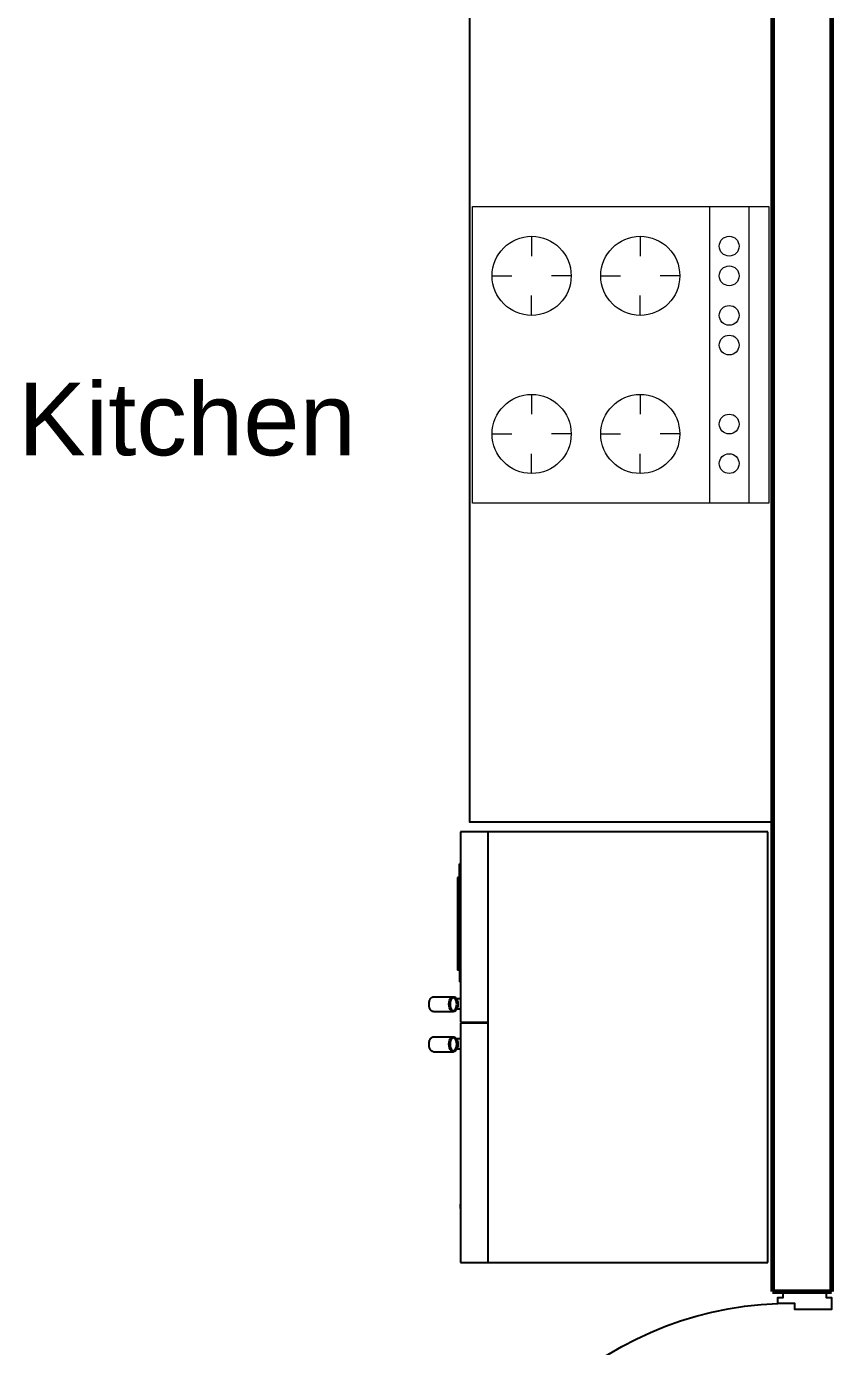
# Model space of a CAD drawing. Header units: metres. Extents: x 244.4 to 340.3, y -4.1 to 64.3.
# Drawn here: x 259.21 to 261.248, y 45.334 to 48.673 of the extents above; entities that cross this region are included whole.
import ezdxf

# ---------------------------------------------------------------- set-up
doc = ezdxf.new("R2010")
doc.units = ezdxf.units.M
doc.layers.add('A-WALL', color=6, linetype='Continuous', lineweight=60)
doc.layers.add('inne_gulv', color=7, linetype='Continuous', lineweight=15)
doc.layers.add('Edges', color=7, linetype='Continuous')
doc.styles.get("Standard").update_dxf_attribs({"font": 'arial.ttf'})

# ---------------------------------------------------------------- blocks, each defined once
blk = doc.blocks.new('tyhgn')
at = {"color": 7}
for p, q in [((35596.8023, 16334.799), (35596.8023, 16335.549)), ((35596.8023, 16335.549), (35597.5523, 16335.549)), ((35596.8023, 16334.799), (35596.8023, 16335.549)), ((35596.8023, 16335.549), (35597.5523, 16335.549)), ((35597.5523, 16335.549), (35597.5523, 16334.799)), ((35597.5523, 16335.549), (35597.5523, 16334.799)), ((35596.8023, 16335.499), (35597.5523, 16335.499)), ((35596.8023, 16335.499), (35597.5523, 16335.499)), ((35596.8023, 16335.399), (35597.5523, 16335.399)), ((35596.8023, 16335.399), (35597.5523, 16335.399)), ((35596.9773, 16335.324), (35596.9773, 16335.274)), ((35596.9773, 16335.324), (35596.9773, 16335.274)), ((35597.3773, 16335.324), (35597.3773, 16335.274)), ((35597.3773, 16335.324), (35597.3773, 16335.274)), ((35596.8773, 16335.224), (35596.9273, 16335.224)), ((35596.8773, 16335.224), (35596.9273, 16335.224)), ((35597.0773, 16335.224), (35597.0273, 16335.224)), ((35597.0773, 16335.224), (35597.0273, 16335.224)), ((35597.2773, 16335.224), (35597.3273, 16335.224)), ((35597.2773, 16335.224), (35597.3273, 16335.224)), ((35597.4773, 16335.224), (35597.4273, 16335.224)), ((35597.4773, 16335.224), (35597.4273, 16335.224)), ((35596.9773, 16335.124), (35596.9773, 16335.174)), ((35596.9773, 16335.124), (35596.9773, 16335.174)), ((35597.3773, 16335.124), (35597.3773, 16335.174)), ((35597.3773, 16335.124), (35597.3773, 16335.174)), ((35596.9773, 16335.049), (35596.9773, 16334.999)), ((35596.9773, 16335.049), (35596.9773, 16334.999)), ((35597.3773, 16335.049), (35597.3773, 16334.999)), ((35597.3773, 16335.049), (35597.3773, 16334.999)), ((35596.8773, 16334.949), (35596.9273, 16334.949)), ((35596.8773, 16334.949), (35596.9273, 16334.949)), ((35597.0773, 16334.949), (35597.0273, 16334.949)), ((35597.0773, 16334.949), (35597.0273, 16334.949)), ((35597.2773, 16334.949), (35597.3273, 16334.949)), ((35597.2773, 16334.949), (35597.3273, 16334.949)), ((35597.4773, 16334.949), (35597.4273, 16334.949)), ((35597.4773, 16334.949), (35597.4273, 16334.949)), ((35596.9773, 16334.849), (35596.9773, 16334.899)), ((35596.9773, 16334.849), (35596.9773, 16334.899)), ((35597.3773, 16334.849), (35597.3773, 16334.899)), ((35597.3773, 16334.849), (35597.3773, 16334.899)), ((35597.5523, 16334.799), (35596.8023, 16334.799)), ((35597.5523, 16334.799), (35596.8023, 16334.799))]:
    blk.add_line(p, q, dxfattribs=at)
for centre, radius in [((35596.9023, 16335.449), 0.025), ((35596.9023, 16335.449), 0.025), ((35596.9773, 16335.449), 0.025), ((35596.9773, 16335.449), 0.025), ((35597.0773, 16335.449), 0.025), ((35597.0773, 16335.449), 0.025), ((35597.1523, 16335.449), 0.025), ((35597.1523, 16335.449), 0.025), ((35597.3523, 16335.449), 0.025), ((35597.3523, 16335.449), 0.025), ((35597.4523, 16335.449), 0.025), ((35597.4523, 16335.449), 0.025), ((35596.9773, 16335.224), 0.1), ((35596.9773, 16335.224), 0.1), ((35597.3773, 16335.224), 0.1), ((35597.3773, 16335.224), 0.1), ((35596.9773, 16334.949), 0.1), ((35596.9773, 16334.949), 0.1), ((35597.3773, 16334.949), 0.1), ((35597.3773, 16334.949), 0.1)]:
    blk.add_circle(centre, radius, dxfattribs=at)
blk = doc.blocks.new('built in fridge pl')
at = {"layer": 'Edges'}
for p, q in [((113.17, 191.76), (113.17, 168.57)), ((148.79, 191.76), (113.17, 191.76)), ((148.79, 168.57), (148.79, 191.76)), ((113.17, 168.57), (113.17, 166.32)), ((113.17, 168.57), (128.91, 168.57)), ((128.91, 166.32), (128.91, 168.57)), ((128.91, 168.57), (128.98, 168.57)), ((128.98, 168.57), (128.98, 166.32)), ((128.98, 168.57), (148.79, 168.57)), ((148.79, 166.32), (148.79, 168.57)), ((113.17, 166.32), (115.81, 166.32)), ((115.81, 166.32), (115.81, 166.22)), ((115.81, 166.32), (125.56, 166.32)), ((116.94, 166.22), (115.81, 166.22)), ((116.94, 166.22), (116.94, 166.07)), ((124.61, 166.22), (116.94, 166.22)), ((116.94, 166.07), (124.61, 166.07)), ((124.61, 166.22), (124.61, 166.07)), ((124.61, 166.22), (125.56, 166.22)), ((125.56, 166.32), (125.56, 166.22)), ((125.56, 166.32), (126.99, 166.32)), ((126.88, 165.91), (126.98, 165.98)), ((126.98, 165.98), (126.99, 165.99)), ((126.99, 166.32), (126.99, 165.99)), ((126.99, 166.32), (127.82, 166.32)), ((126.99, 165.99), (127.11, 166.04)), ((127.14, 165.96), (127.03, 165.91)), ((127.11, 166.04), (127.26, 166.08)), ((127.28, 165.99), (127.14, 165.96)), ((127.26, 166.08), (127.42, 166.09)), ((127.42, 166.01), (127.28, 165.99)), ((127.42, 166.09), (127.58, 166.08)), ((127.57, 165.99), (127.42, 166.01)), ((127.7, 165.96), (127.57, 165.99)), ((127.58, 166.08), (127.73, 166.04)), ((127.81, 165.91), (127.7, 165.96)), ((127.73, 166.04), (127.82, 166)), ((127.82, 166.32), (127.82, 166)), ((127.82, 166.32), (128.91, 166.32)), ((127.82, 166), (127.86, 165.98)), ((127.86, 165.98), (127.96, 165.91)), ((128.98, 166.32), (130.3, 166.32)), ((130.2, 165.91), (130.3, 165.98)), ((130.3, 166.32), (130.3, 165.99)), ((130.3, 166.32), (131.13, 166.32)), ((130.3, 165.99), (130.42, 166.04)), ((130.3, 165.98), (130.3, 165.99)), ((130.46, 165.96), (130.35, 165.91)), ((130.42, 166.04), (130.57, 166.08)), ((130.59, 165.99), (130.46, 165.96)), ((130.57, 166.08), (130.73, 166.09)), ((130.73, 166.01), (130.59, 165.99)), ((130.73, 166.09), (130.9, 166.08)), ((130.88, 165.99), (130.73, 166.01)), ((131.01, 165.96), (130.88, 165.99)), ((130.9, 166.08), (131.05, 166.04)), ((131.12, 165.91), (131.01, 165.96)), ((131.05, 166.04), (131.13, 166)), ((131.13, 166.32), (131.13, 166)), ((131.13, 166.32), (142.4, 166.32)), ((131.13, 166), (131.17, 165.98)), ((131.17, 165.98), (131.27, 165.91)), ((142.4, 166.32), (142.41, 166.32)), ((142.4, 166.32), (142.4, 166.32)), ((142.4, 166.32), (142.4, 166.32)), ((142.4, 166.32), (142.4, 166.32)), ((142.4, 166.32), (142.4, 166.32)), ((142.4, 166.32), (142.41, 166.32)), ((142.41, 166.32), (142.42, 166.32)), ((142.41, 166.32), (142.41, 166.32)), ((142.41, 166.32), (142.41, 166.32)), ((142.41, 166.32), (142.41, 166.32)), ((142.41, 166.32), (142.41, 166.32)), ((142.41, 166.32), (142.42, 166.32)), ((142.42, 166.32), (142.44, 166.32)), ((142.42, 166.32), (142.42, 166.32)), ((142.42, 166.32), (142.44, 166.32)), ((142.44, 166.32), (142.45, 166.32)), ((142.44, 166.32), (142.44, 166.32)), ((142.44, 166.32), (142.45, 166.32)), ((142.45, 166.32), (142.47, 166.32)), ((142.45, 166.32), (142.45, 166.32)), ((142.45, 166.32), (142.47, 166.32)), ((142.47, 166.32), (142.49, 166.32)), ((142.47, 166.32), (142.47, 166.32)), ((142.47, 166.32), (142.49, 166.32)), ((142.49, 166.32), (142.51, 166.32)), ((142.49, 166.32), (142.49, 166.32)), ((142.49, 166.32), (142.51, 166.32)), ((142.51, 166.32), (142.53, 166.32)), ((142.51, 166.32), (142.51, 166.32)), ((142.51, 166.32), (142.53, 166.32)), ((142.53, 166.32), (142.55, 166.32)), ((142.53, 166.32), (142.53, 166.32)), ((142.53, 166.32), (142.55, 166.32)), ((142.55, 166.32), (142.58, 166.32)), ((142.55, 166.32), (142.55, 166.32)), ((142.55, 166.32), (142.58, 166.32)), ((142.58, 166.32), (142.58, 166.32)), ((142.58, 166.32), (147.33, 166.32)), ((142.58, 166.32), (142.99, 166.32)), ((142.99, 166.32), (142.99, 166.3)), ((142.99, 166.32), (142.99, 166.3)), ((142.99, 166.32), (142.99, 166.3)), ((142.99, 166.32), (143, 166.32)), ((142.99, 166.32), (142.99, 166.32)), ((142.99, 166.32), (142.99, 166.32)), ((142.99, 166.3), (143, 166.3)), ((142.99, 166.3), (142.99, 166.3)), ((142.99, 166.3), (142.99, 166.3)), ((143, 166.32), (143, 166.3)), ((143, 166.32), (143.01, 166.32)), ((143, 166.3), (143.01, 166.3)), ((143.01, 166.32), (143.01, 166.3)), ((143.01, 166.32), (143.02, 166.32)), ((143.01, 166.3), (143.02, 166.3)), ((143.02, 166.32), (143.02, 166.3)), ((143.02, 166.32), (143.03, 166.32)), ((143.02, 166.3), (143.03, 166.3)), ((143.03, 166.32), (143.03, 166.3)), ((143.03, 166.32), (143.04, 166.32)), ((143.03, 166.3), (143.04, 166.3)), ((143.04, 166.32), (143.04, 166.3)), ((143.04, 166.32), (143.68, 166.32)), ((143.04, 166.3), (143.68, 166.3)), ((143.68, 166.3), (143.68, 166.32)), ((143.68, 166.32), (143.69, 166.32)), ((143.68, 166.3), (143.69, 166.3)), ((143.69, 166.32), (143.69, 166.3)), ((143.69, 166.32), (143.7, 166.32)), ((143.69, 166.3), (143.7, 166.3)), ((143.7, 166.32), (143.7, 166.3)), ((143.7, 166.32), (143.71, 166.32)), ((143.7, 166.3), (143.71, 166.3)), ((143.71, 166.32), (143.71, 166.3)), ((143.71, 166.32), (143.72, 166.32)), ((143.71, 166.3), (143.72, 166.3)), ((143.72, 166.32), (143.72, 166.3)), ((143.72, 166.32), (143.72, 166.3)), ((143.72, 166.32), (143.73, 166.32)), ((143.72, 166.32), (143.72, 166.32)), ((143.72, 166.3), (143.73, 166.3)), ((143.72, 166.3), (143.72, 166.3)), ((143.73, 166.32), (143.73, 166.3)), ((143.73, 166.32), (143.73, 166.3)), ((143.73, 166.32), (143.73, 166.32)), ((143.73, 166.32), (143.74, 166.32)), ((143.73, 166.3), (143.73, 166.3)), ((143.73, 166.3), (143.74, 166.3)), ((143.74, 166.32), (143.74, 166.3)), ((143.74, 166.32), (143.76, 166.32)), ((143.74, 166.3), (143.76, 166.3)), ((143.76, 166.32), (143.76, 166.3)), ((143.76, 166.32), (143.78, 166.32)), ((143.76, 166.3), (143.78, 166.3)), ((143.78, 166.32), (143.78, 166.3)), ((143.78, 166.32), (143.8, 166.32)), ((143.78, 166.3), (143.8, 166.3)), ((143.8, 166.3), (143.8, 166.32)), ((143.8, 166.32), (143.81, 166.32)), ((143.8, 166.3), (143.81, 166.3)), ((143.81, 166.32), (143.81, 166.3)), ((143.81, 166.32), (143.81, 166.3)), ((143.81, 166.32), (143.9, 166.32)), ((143.81, 166.32), (143.81, 166.32)), ((143.81, 166.3), (143.9, 166.3)), ((143.81, 166.3), (143.81, 166.3)), ((143.9, 166.32), (143.9, 166.3)), ((143.9, 166.32), (143.97, 166.32)), ((143.97, 166.32), (143.97, 166.3)), ((143.97, 166.32), (144.33, 166.32)), ((144.33, 166.3), (143.97, 166.3)), ((144.33, 166.32), (144.33, 166.3)), ((144.33, 166.32), (144.4, 166.32)), ((144.4, 166.32), (144.4, 166.3)), ((144.4, 166.32), (144.5, 166.32)), ((144.4, 166.3), (144.5, 166.3)), ((144.5, 166.32), (144.5, 166.3)), ((144.5, 166.32), (144.83, 166.32)), ((144.5, 166.3), (144.83, 166.3)), ((144.83, 166.32), (144.83, 166.3)), ((144.83, 166.32), (144.93, 166.32)), ((144.83, 166.3), (144.93, 166.3)), ((144.93, 166.32), (144.93, 166.3)), ((144.93, 166.32), (144.99, 166.32)), ((144.99, 166.32), (144.99, 166.3)), ((144.99, 166.32), (145.1, 166.32)), ((144.99, 166.3), (145.1, 166.3)), ((145.1, 166.32), (145.1, 166.3)), ((145.1, 166.32), (145.43, 166.32)), ((145.1, 166.3), (145.43, 166.3)), ((145.43, 166.32), (145.43, 166.3)), ((145.43, 166.32), (145.53, 166.32)), ((145.43, 166.3), (145.53, 166.3)), ((145.53, 166.32), (145.53, 166.3)), ((145.53, 166.32), (145.6, 166.32)), ((145.6, 166.32), (145.6, 166.3)), ((145.6, 166.32), (145.85, 166.32)), ((145.6, 166.3), (145.85, 166.3)), ((145.85, 166.3), (145.85, 166.32)), ((145.85, 166.32), (145.87, 166.32)), ((145.87, 166.32), (145.87, 166.3)), ((145.87, 166.32), (146.12, 166.32)), ((145.87, 166.3), (146.12, 166.3)), ((146.12, 166.32), (146.12, 166.3)), ((146.12, 166.32), (146.21, 166.32)), ((146.12, 166.3), (146.21, 166.3)), ((146.21, 166.32), (146.21, 166.3)), ((146.21, 166.32), (146.47, 166.32)), ((146.21, 166.3), (146.47, 166.3)), ((146.47, 166.32), (146.47, 166.3)), ((146.47, 166.32), (146.5, 166.32)), ((146.5, 166.32), (146.5, 166.3)), ((146.5, 166.32), (146.6, 166.32)), ((146.5, 166.3), (146.6, 166.3)), ((146.6, 166.32), (146.6, 166.3)), ((146.6, 166.32), (146.67, 166.32)), ((146.67, 166.32), (146.67, 166.3)), ((146.67, 166.32), (146.85, 166.32)), ((146.67, 166.3), (146.85, 166.3)), ((146.85, 166.32), (146.85, 166.3)), ((146.85, 166.32), (146.9, 166.32)), ((146.85, 166.3), (146.9, 166.3)), ((146.9, 166.32), (146.9, 166.3)), ((146.9, 166.32), (146.93, 166.32)), ((146.9, 166.3), (146.93, 166.3)), ((146.93, 166.32), (146.93, 166.3)), ((146.93, 166.32), (146.97, 166.32)), ((146.93, 166.3), (146.97, 166.3)), ((146.97, 166.32), (146.97, 166.3)), ((146.97, 166.32), (147, 166.32)), ((146.97, 166.3), (147, 166.3)), ((147, 166.32), (147, 166.3)), ((147, 166.32), (147.03, 166.32)), ((147, 166.3), (147.03, 166.3)), ((147.03, 166.32), (147.03, 166.3)), ((147.03, 166.32), (147.06, 166.32)), ((147.03, 166.3), (147.06, 166.3)), ((147.06, 166.32), (147.06, 166.3)), ((147.06, 166.32), (147.09, 166.32)), ((147.06, 166.3), (147.09, 166.3)), ((147.09, 166.32), (147.09, 166.3)), ((147.09, 166.32), (147.1, 166.32)), ((147.09, 166.3), (147.1, 166.3)), ((147.1, 166.32), (147.1, 166.3)), ((147.1, 166.32), (147.1, 166.3)), ((147.1, 166.32), (147.11, 166.32)), ((147.1, 166.32), (147.1, 166.32)), ((147.1, 166.3), (147.11, 166.3)), ((147.1, 166.3), (147.1, 166.3)), ((147.11, 166.32), (147.11, 166.3)), ((147.11, 166.32), (147.12, 166.32)), ((147.11, 166.3), (147.12, 166.3)), ((147.12, 166.32), (147.12, 166.3)), ((147.12, 166.32), (147.12, 166.3)), ((147.12, 166.32), (147.33, 166.32)), ((147.12, 166.32), (147.12, 166.32)), ((147.12, 166.3), (147.12, 166.3)), ((147.33, 166.32), (147.35, 166.32)), ((147.33, 166.32), (147.33, 166.32)), ((147.33, 166.32), (147.35, 166.32)), ((147.35, 166.32), (147.38, 166.32)), ((147.35, 166.32), (147.35, 166.32)), ((147.35, 166.32), (147.38, 166.32)), ((147.38, 166.32), (147.41, 166.32)), ((147.38, 166.32), (147.38, 166.32)), ((147.38, 166.32), (147.41, 166.32)), ((147.41, 166.32), (147.44, 166.32)), ((147.41, 166.32), (147.41, 166.32)), ((147.41, 166.32), (147.44, 166.32)), ((147.44, 166.32), (147.46, 166.32)), ((147.44, 166.32), (147.44, 166.32)), ((147.44, 166.32), (147.46, 166.32)), ((147.46, 166.32), (147.48, 166.32)), ((147.46, 166.32), (147.46, 166.32)), ((147.46, 166.32), (147.48, 166.32)), ((147.48, 166.32), (147.5, 166.32)), ((147.48, 166.32), (147.48, 166.32)), ((147.48, 166.32), (147.5, 166.32)), ((147.5, 166.32), (147.52, 166.32)), ((147.5, 166.32), (147.52, 166.32)), ((147.5, 166.32), (147.5, 166.32)), ((147.52, 166.32), (147.53, 166.32)), ((147.52, 166.32), (147.52, 166.32)), ((147.52, 166.32), (147.53, 166.32)), ((147.53, 166.32), (147.54, 166.32)), ((147.53, 166.32), (147.53, 166.32)), ((147.53, 166.32), (147.54, 166.32)), ((147.54, 166.32), (147.55, 166.32)), ((147.54, 166.32), (147.54, 166.32)), ((147.54, 166.32), (147.55, 166.32)), ((147.55, 166.32), (147.55, 166.32)), ((147.55, 166.32), (147.55, 166.32)), ((147.55, 166.32), (147.55, 166.32)), ((147.55, 166.32), (147.55, 166.32)), ((147.55, 166.32), (148.79, 166.32)), ((126.8, 165.73), (126.82, 165.82)), ((126.8, 165.72), (126.8, 165.73)), ((126.82, 165.63), (126.8, 165.72)), ((126.8, 164.07), (126.8, 165.72)), ((126.82, 165.82), (126.88, 165.91)), ((126.88, 165.55), (126.82, 165.63)), ((126.98, 165.47), (126.88, 165.55)), ((126.91, 165.79), (126.9, 165.73)), ((126.9, 165.73), (126.91, 165.66)), ((126.95, 165.85), (126.91, 165.79)), ((126.91, 165.66), (126.95, 165.6)), ((127.03, 165.91), (126.95, 165.85)), ((126.95, 165.6), (127.03, 165.54)), ((127.11, 165.41), (126.98, 165.47)), ((127.03, 165.54), (127.14, 165.49)), ((127.26, 165.38), (127.11, 165.41)), ((127.14, 165.49), (127.28, 165.46)), ((127.42, 165.36), (127.26, 165.38)), ((127.28, 165.46), (127.42, 165.45)), ((127.42, 165.45), (127.57, 165.46)), ((127.58, 165.38), (127.42, 165.36)), ((127.57, 165.46), (127.7, 165.49)), ((127.73, 165.41), (127.58, 165.38)), ((127.7, 165.49), (127.81, 165.54)), ((127.86, 165.47), (127.73, 165.41)), ((127.89, 165.85), (127.81, 165.91)), ((127.81, 165.54), (127.89, 165.6)), ((127.96, 165.55), (127.86, 165.47)), ((127.93, 165.79), (127.89, 165.85)), ((127.89, 165.6), (127.93, 165.66)), ((127.95, 165.73), (127.93, 165.79)), ((127.93, 165.66), (127.95, 165.73)), ((127.96, 165.91), (128.02, 165.82)), ((128.02, 165.63), (127.96, 165.55)), ((128.02, 165.82), (128.04, 165.73)), ((128.04, 165.73), (128.02, 165.63)), ((128.04, 164.07), (128.04, 165.73)), ((130.11, 165.73), (130.13, 165.82)), ((130.11, 165.72), (130.11, 165.73)), ((130.13, 165.63), (130.11, 165.72)), ((130.11, 164.07), (130.11, 165.72)), ((130.13, 165.82), (130.2, 165.91)), ((130.2, 165.55), (130.13, 165.63)), ((130.3, 165.47), (130.2, 165.55)), ((130.22, 165.79), (130.21, 165.73)), ((130.21, 165.73), (130.22, 165.66)), ((130.27, 165.85), (130.22, 165.79)), ((130.22, 165.66), (130.27, 165.6)), ((130.35, 165.91), (130.27, 165.85)), ((130.27, 165.6), (130.35, 165.54)), ((130.42, 165.41), (130.3, 165.47)), ((130.35, 165.54), (130.46, 165.49)), ((130.57, 165.38), (130.42, 165.41)), ((130.46, 165.49), (130.59, 165.46)), ((130.73, 165.36), (130.57, 165.38)), ((130.59, 165.46), (130.73, 165.45)), ((130.73, 165.45), (130.88, 165.46)), ((130.9, 165.38), (130.73, 165.36)), ((130.88, 165.46), (131.01, 165.49)), ((131.05, 165.41), (130.9, 165.38)), ((131.01, 165.49), (131.12, 165.54)), ((131.17, 165.47), (131.05, 165.41)), ((131.2, 165.85), (131.12, 165.91)), ((131.12, 165.54), (131.2, 165.6)), ((131.27, 165.55), (131.17, 165.47)), ((131.25, 165.79), (131.2, 165.85)), ((131.2, 165.6), (131.25, 165.66)), ((131.26, 165.73), (131.25, 165.79)), ((131.25, 165.66), (131.26, 165.73)), ((131.27, 165.91), (131.34, 165.82)), ((131.34, 165.63), (131.27, 165.55)), ((131.34, 165.82), (131.36, 165.73)), ((131.36, 165.73), (131.34, 165.63)), ((131.36, 164.07), (131.36, 165.73))]:
    blk.add_line(p, q, dxfattribs=at)
for points in [[(127.73, 163.75), (127.68, 163.74), (127.63, 163.73), (127.59, 163.72), (127.55, 163.72), (127.52, 163.71), (127.49, 163.71), (127.46, 163.71), (127.44, 163.71), (127.41, 163.71), (127.39, 163.71), (127.37, 163.71), (127.34, 163.71), (127.32, 163.71), (127.3, 163.71), (127.28, 163.72), (127.26, 163.72), (127.24, 163.72), (127.22, 163.73), (127.21, 163.73), (127.19, 163.74), (127.17, 163.74), (127.15, 163.74), (127.13, 163.75), (127.11, 163.76), (127.1, 163.76), (127.08, 163.77), (127.06, 163.78), (127.05, 163.78), (127.03, 163.79), (127.02, 163.8), (127, 163.81), (126.99, 163.81), (126.97, 163.82), (126.96, 163.83), (126.95, 163.84), (126.93, 163.85), (126.92, 163.86), (126.91, 163.87), (126.9, 163.88), (126.88, 163.9), (126.87, 163.91), (126.86, 163.92), (126.85, 163.94), (126.84, 163.96), (126.83, 163.98), (126.82, 164.01), (126.81, 164.04), (126.8, 164.07)], [(128.04, 164.07), (128.04, 164.04), (128.03, 164.01), (128.02, 163.98), (128, 163.96), (127.99, 163.94), (127.98, 163.92), (127.97, 163.91), (127.95, 163.89), (127.94, 163.87), (127.92, 163.86), (127.9, 163.84), (127.88, 163.83), (127.85, 163.81), (127.82, 163.79), (127.78, 163.77), (127.73, 163.75)], [(131.05, 163.75), (130.99, 163.74), (130.95, 163.73), (130.9, 163.72), (130.87, 163.72), (130.83, 163.71), (130.8, 163.71), (130.77, 163.71), (130.75, 163.71), (130.72, 163.71), (130.7, 163.71), (130.68, 163.71), (130.66, 163.71), (130.64, 163.71), (130.61, 163.71), (130.6, 163.72), (130.58, 163.72), (130.56, 163.72), (130.54, 163.73), (130.52, 163.73), (130.5, 163.74), (130.48, 163.74), (130.46, 163.74), (130.44, 163.75), (130.43, 163.76), (130.41, 163.76), (130.39, 163.77), (130.38, 163.78), (130.36, 163.78), (130.34, 163.79), (130.33, 163.8), (130.31, 163.81), (130.3, 163.81), (130.29, 163.82), (130.27, 163.83), (130.26, 163.84), (130.25, 163.85), (130.23, 163.86), (130.22, 163.87), (130.21, 163.88), (130.2, 163.9), (130.19, 163.91), (130.17, 163.92), (130.16, 163.94), (130.15, 163.96), (130.14, 163.98), (130.13, 164.01), (130.12, 164.04), (130.11, 164.07)], [(131.36, 164.07), (131.35, 164.04), (131.34, 164.01), (131.33, 163.98), (131.32, 163.96), (131.31, 163.94), (131.29, 163.92), (131.28, 163.91), (131.26, 163.89), (131.25, 163.87), (131.23, 163.86), (131.21, 163.84), (131.19, 163.83), (131.16, 163.81), (131.13, 163.79), (131.09, 163.77), (131.05, 163.75)]]:
    blk.add_lwpolyline(points, dxfattribs=at)
blk = doc.blocks.new('*U111')
blk.add_lwpolyline([(33.6, 1124.4, -0.396717), (966.4, 192)], format="xyb")
for points in [[(72, 192), (33.6, 192), (33.6, 1122.5), (72, 1122.5)], [(33.6, 192), (16.8, 192), (16.8, 192), (16.8, 192), (16.8, 192), (16.8, 177), (0, 177), (0, 190.9), (0, 40.9), (0, 55.9), (16.8, 55.9), (16.8, 40.9), (33.6, 40.9), (33.6, 40.9), (50, 40.9), (50, 144), (33.6, 144)], [(1000, 177), (1000, 192), (1000, 192), (1000, 40.9), (1000, 55.9), (983.2, 55.9), (983.2, 40.9), (966.4, 40.9), (966.4, 40.9), (950, 40.9), (950, 144), (966.4, 144), (966.4, 192), (983.2, 192), (983.2, 177)]]:
    blk.add_lwpolyline(points, close=True)
blk.add_lwpolyline([(33.6, 192), (72, 192)])

msp = doc.modelspace()

# ---------------------------------------------------------------- linework, layer by layer
at = {"layer": 'A-WALL'}
for p, q in [((261.2477, 50.2923), (261.2477, 45.4728)), ((261.0977, 50.1423), (261.0977, 45.4728)), ((261.0977, 45.4728), (261.2477, 45.4728))]:
    msp.add_line(p, q, dxfattribs=at)
at = {"layer": 'Edges'}
msp.add_lwpolyline([(260.3314, 50.1423), (260.3314, 46.6614), (261.0977, 46.6614), (261.0977, 50.1423)], dxfattribs=at)

# ---------------------------------------------------------------- block references
for name, p, xscale, yscale, zscale, rotation in [('built in fridge pl', (255.2219, 50.0969), 0.03058378102379975, 0.03058378102379975, 0.03058378102379975, 270), ('*U111', (261.2845, 44.5728), 0.0009000000000045201, 0.0009000000000045201, 0.0009000000000045201, 90.00000000000001)]:
    msp.add_blockref(name, p, dxfattribs=dict(xscale=xscale, yscale=yscale, zscale=zscale, rotation=rotation))
at = {"layer": 'inne_gulv', "linetype": 'Continuous', "rotation": 270}
msp.add_blockref('tyhgn', (-16074.4606, 35645.0193), dxfattribs=at)

# ---------------------------------------------------------------- texts
at = {"layer": 'Edges', "insert": (259.1886, 47.7716), "char_height": 0.18352, "width": 1.561448, "attachment_point": 1}
msp.add_mtext('Kitchen', dxfattribs=at)

doc.saveas('drawing.dxf')
